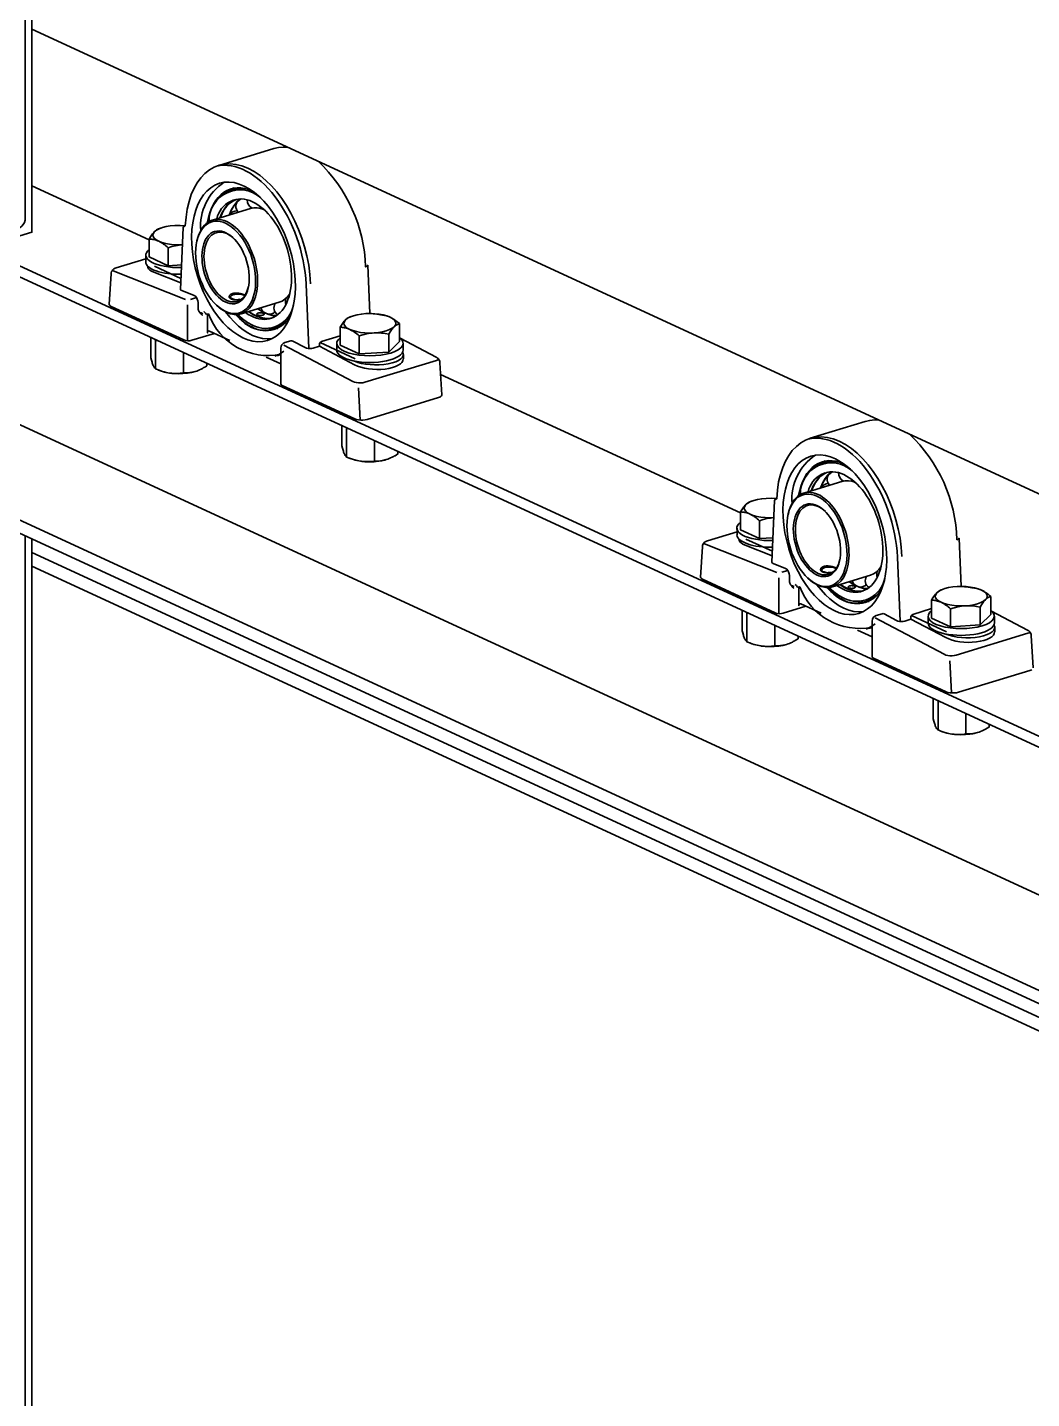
# Model space of a CAD drawing. Header units: millimetres. Extents: x -8400 to 8400, y -5940 to 5940.
# Drawn here: x 4965.5 to 5258.6, y 3406.3 to 3806.4 of the extents above; entities that cross this region are included whole.
import ezdxf

# ---------------------------------------------------------------- set-up
doc = ezdxf.new("R2010")
doc.units = ezdxf.units.MM
doc.layers.add('粗实线层', color=7, linetype='Continuous', lineweight=35)

msp = doc.modelspace()

# ---------------------------------------------------------------- linework, layer by layer
at = {"layer": '粗实线层', "linetype": 'Continuous', "lineweight": 35}
for points in [[(5429.862, 3519.626), (5429.862, 3521.524), (3411.605, 4452.531), (3427.906, 4457.511)], [(3411.605, 4452.531), (3411.605, 4450.634), (3411.713, 4449.901), (3412.025, 4449.315), (3412.506, 4448.939), (5429.848, 3518.354)], [(3415.693, 4380.457), (3413.26, 4379.258), (3412.732, 4378.904), (3412.27, 4378.401), (3411.911, 4377.79), (3411.683, 4377.119), (3411.605, 4376.441), (3411.605, 4374.544), (5429.862, 3443.536), (5429.862, 3445.434)], [(3412.133, 4378.2), (5430.389, 3447.192)], [(4964.906, 4047.951), (4964.906, 3750.693), (4964.839, 3750.067), (4964.644, 3749.443), (4964.333, 3748.863), (4963.927, 3748.367), (4963.455, 3747.989), (4962.948, 3747.755), (4951.854, 3744.365), (4951.854, 3742.025), (4966.864, 3746.611), (4966.864, 4047.048)], [(4451.743, 3926.463), (5424.763, 3477.616)], [(4966.859, 3805.834), (5426.971, 3593.588)], [(5037.479, 3771.006), (5021.425, 3766.101)], [(5041.516, 3771.396), (5040.132, 3771.44), (5038.784, 3771.31), (5037.481, 3771.006)], [(5001.069, 3744.345), (4966.853, 3760.128)], [(5025.763, 3759.526), (5023.761, 3758.41)], [(5030.633, 3753.517), (5019.528, 3750.124)], [(5021.715, 3750.792), (5022.302, 3752.184), (5023.011, 3753.413), (5023.833, 3754.466), (5024.759, 3755.328), (5025.776, 3755.989)], [(5021.815, 3750.822), (5022.353, 3752.085), (5022.993, 3753.214), (5023.727, 3754.196), (5024.55, 3755.021), (5025.452, 3755.68), (5026.423, 3756.168)], [(5027.81, 3756.312), (5026.781, 3755.46), (5025.866, 3754.384), (5025.081, 3753.099), (5024.436, 3751.623)], [(5026.653, 3755.496), (5025.774, 3754.334), (5025.032, 3753.029), (5024.494, 3751.781)], [(5034.596, 3753.191), (5033.568, 3753.542), (5032.556, 3753.715), (5031.573, 3753.706), (5030.632, 3753.517)], [(5003.832, 3747.56), (5003.434, 3747.373), (5003.24, 3747.254), (5003.044, 3747.114), (5002.847, 3746.952), (5002.648, 3746.767), (5002.598, 3746.718), (5002.549, 3746.667), (5002.524, 3746.641), (5002.499, 3746.615), (5002.474, 3746.588), (5002.45, 3746.561), (5002.351, 3746.45), (5002.252, 3746.334), (5002.056, 3746.087), (5001.861, 3745.822), (5001.474, 3745.243), (5001.091, 3744.607)], [(5010.928, 3742.948), (5009.611, 3742.912), (5008.298, 3742.963), (5007.028, 3743.098), (5005.841, 3743.315), (5004.771, 3743.605), (5003.851, 3743.96), (5003.111, 3744.371), (5002.571, 3744.823), (5002.248, 3745.303), (5002.153, 3745.798), (5002.287, 3746.291), (5002.648, 3746.767), (5003.224, 3747.214), (5003.997, 3747.615), (5004.944, 3747.96), (5006.037, 3748.238), (5007.242, 3748.441), (5008.522, 3748.562), (5010.079, 3748.595), (5011.622, 3748.508)], [(5004.328, 3747.75), (5003.831, 3747.56)], [(5011.62, 3748.455), (5011.169, 3748.233), (5010.999, 3747.942), (5010.215, 3729.915), (5010.309, 3729.718), (5010.596, 3729.549), (5014.215, 3728.119), (5014.554, 3727.904), (5014.863, 3727.548), (5015.11, 3727.087), (5015.27, 3726.569), (5015.324, 3726.049), (5015.324, 3724.663), (5015.327, 3724.563), (5015.333, 3724.465), (5015.342, 3724.368), (5015.356, 3724.274), (5015.372, 3724.181), (5015.393, 3724.091), (5015.404, 3724.046), (5015.416, 3724.001), (5015.429, 3723.957), (5015.443, 3723.914), (5015.505, 3723.746), (5015.576, 3723.587), (5015.658, 3723.438), (5015.746, 3723.296), (5015.794, 3723.228), (5015.842, 3723.161), (5015.893, 3723.096), (5015.945, 3723.033), (5016.052, 3722.911), (5016.163, 3722.794), (5016.277, 3722.682), (5016.394, 3722.573), (5016.452, 3722.519), (5016.511, 3722.466), (5016.541, 3722.44), (5016.57, 3722.413), (5016.585, 3722.4), (5016.6, 3722.387), (5016.615, 3722.374), (5016.63, 3722.361)], [(5025.825, 3744.707), (5024.78, 3745.57), (5023.708, 3746.193)], [(5006.611, 3736.839), (5001.091, 3739.384), (5001.091, 3744.607), (5001.43, 3744.587), (5001.771, 3744.553), (5001.857, 3744.542), (5001.943, 3744.53), (5002.03, 3744.516), (5002.115, 3744.503), (5002.288, 3744.47), (5002.461, 3744.434), (5002.807, 3744.347), (5003.154, 3744.239), (5003.502, 3744.111), (5003.851, 3743.96), (5004.202, 3743.788), (5004.553, 3743.593), (5004.598, 3743.567), (5004.642, 3743.541), (5004.686, 3743.515), (5004.73, 3743.488), (5004.817, 3743.433), (5004.904, 3743.378), (5005.079, 3743.263), (5005.252, 3743.144), (5005.596, 3742.894), (5005.937, 3742.63), (5006.275, 3742.351), (5006.611, 3742.06)], [(5010.526, 3737.075), (5006.611, 3736.839), (5006.611, 3742.06), (5007.674, 3742.385), (5008.747, 3742.648), (5009.288, 3742.753), (5009.831, 3742.838), (5010.781, 3742.939)], [(5015.04, 3744.154), (5014.969, 3743.827)], [(5000.048, 3738.835), (4991.428, 3736.2), (4991.095, 3736.08), (4990.79, 3735.908), (4990.495, 3735.668), (4990.242, 3735.372), (4990.079, 3735.093), (4989.981, 3734.791), (4989.964, 3734.65), (4989.964, 3734.506)], [(5000.048, 3739.906), (5000.048, 3737.956)], [(5010.298, 3731.828), (5002.393, 3734.952), (5001.759, 3735.244), (5001.253, 3735.565), (5000.884, 3735.911), (5000.661, 3736.274), (5000.585, 3736.649), (5000.585, 3736.763)], [(5020.165, 3717.078), (5013.562, 3715.061), (5012.982, 3714.946), (5012.328, 3714.922), (5011.701, 3714.995), (5011.195, 3715.152), (4989.956, 3724.949), (4989.637, 3725.139), (4989.443, 3725.35), (4989.387, 3725.573), (4989.932, 3734.469)], [(4990.3, 3735.451), (4990.597, 3735.304), (5011.647, 3726.985)], [(5010.354, 3733.125), (5002.629, 3736.688)], [(5028.984, 3728.265), (5028.93, 3728.29), (5028.849, 3728.327), (5028.764, 3728.362), (5028.675, 3728.398), (5028.581, 3728.433), (5028.532, 3728.451), (5028.482, 3728.468), (5028.432, 3728.486), (5028.381, 3728.503), (5028.277, 3728.536), (5028.169, 3728.568), (5028.06, 3728.599), (5027.946, 3728.629), (5027.918, 3728.637), (5027.889, 3728.644), (5027.859, 3728.651), (5027.83, 3728.658), (5027.771, 3728.672), (5027.712, 3728.686), (5027.594, 3728.711), (5027.474, 3728.735), (5027.353, 3728.757), (5027.23, 3728.776), (5027.169, 3728.786), (5027.107, 3728.794), (5027.045, 3728.802), (5026.983, 3728.809), (5026.859, 3728.822), (5026.736, 3728.832), (5026.614, 3728.839), (5026.493, 3728.844), (5026.372, 3728.845), (5026.252, 3728.844), (5026.192, 3728.841), (5026.133, 3728.839), (5026.075, 3728.835), (5026.018, 3728.83), (5025.904, 3728.819), (5025.793, 3728.805), (5025.685, 3728.787), (5025.58, 3728.766), (5025.529, 3728.753), (5025.478, 3728.741), (5025.453, 3728.735), (5025.428, 3728.727), (5025.403, 3728.72), (5025.379, 3728.713), (5025.284, 3728.682), (5025.194, 3728.648), (5025.108, 3728.611), (5025.027, 3728.571), (5024.95, 3728.529), (5024.878, 3728.483), (5024.811, 3728.435), (5024.749, 3728.385), (5024.694, 3728.333), (5024.643, 3728.28), (5024.598, 3728.225), (5024.559, 3728.168), (5024.55, 3728.154), (5024.541, 3728.139), (5024.533, 3728.125), (5024.525, 3728.11), (5024.51, 3728.08), (5024.497, 3728.051), (5024.476, 3727.992), (5024.46, 3727.932), (5024.45, 3727.872), (5024.447, 3727.812), (5024.447, 3727.782), (5024.449, 3727.752), (5024.453, 3727.722), (5024.458, 3727.692), (5024.472, 3727.634), (5024.493, 3727.576), (5024.519, 3727.52), (5024.551, 3727.464), (5024.589, 3727.411), (5024.633, 3727.359), (5024.657, 3727.334), (5024.683, 3727.309), (5024.71, 3727.285), (5024.739, 3727.261), (5024.799, 3727.216), (5024.866, 3727.173), (5024.937, 3727.132), (5025.013, 3727.094), (5025.094, 3727.059), (5025.18, 3727.028), (5025.269, 3726.999), (5025.363, 3726.973), (5025.46, 3726.95), (5025.561, 3726.93), (5025.587, 3726.926), (5025.614, 3726.922), (5025.64, 3726.917), (5025.666, 3726.913), (5025.72, 3726.906), (5025.774, 3726.9), (5025.885, 3726.889), (5025.998, 3726.881), (5026.112, 3726.876), (5026.229, 3726.874), (5026.289, 3726.874), (5026.348, 3726.874), (5026.409, 3726.876), (5026.47, 3726.878), (5026.591, 3726.883), (5026.714, 3726.891), (5026.836, 3726.902), (5026.959, 3726.914), (5027.082, 3726.929), (5027.206, 3726.945), (5027.237, 3726.95), (5027.268, 3726.954), (5027.299, 3726.959), (5027.329, 3726.964), (5027.391, 3726.973), (5027.452, 3726.983), (5027.641, 3727.017)], [(5047.665, 3712.662), (5046.88, 3731.416)], [(5012.257, 3714.926), (5012.257, 3725.376)], [(5013.106, 3727.003), (5014.868, 3727.541)], [(5020.587, 3725.437), (5020.829, 3725.206)], [(5024.971, 3728.025), (5024.663, 3727.764), (5024.502, 3727.577), (5024.447, 3727.381)], [(5027.888, 3722.764), (5038.992, 3726.157), (5039.878, 3726.525), (5040.698, 3727.067), (5041.44, 3727.776), (5042.096, 3728.642)], [(5028.95, 3728.043), (5028.822, 3728.13), (5028.668, 3728.211)], [(5015.903, 3723.084), (5016.287, 3723.07), (5016.685, 3722.831)], [(5018.131, 3722.714), (5018.131, 3717.236), (5018.202, 3717.594), (5018.396, 3717.789), (5018.662, 3717.771), (5024.606, 3715.03)], [(5036.882, 3715.513), (5035.511, 3715.443), (5034.101, 3715.587), (5032.664, 3715.944), (5031.213, 3716.511), (5029.839, 3717.236), (5028.476, 3718.139), (5027.136, 3719.212), (5025.83, 3720.447), (5024.568, 3721.832), (5023.361, 3723.357)], [(5036.347, 3721.392), (5035.134, 3721.372), (5033.885, 3721.57), (5032.615, 3721.983), (5031.339, 3722.606), (5030.074, 3723.432)], [(5036.982, 3721.606), (5035.904, 3721.468), (5034.789, 3721.51), (5033.646, 3721.735), (5032.488, 3722.138), (5031.327, 3722.716), (5030.176, 3723.463)], [(5032.797, 3724.263), (5034.156, 3723.4), (5035.525, 3722.773), (5036.885, 3722.392), (5038.214, 3722.262)], [(5032.929, 3724.104), (5033.909, 3723.529), (5035.746, 3722.66), (5037.615, 3722.113)], [(5060.096, 3722.025), (5059.599, 3721.835), (5059.202, 3721.648), (5059.007, 3721.529), (5058.811, 3721.388), (5058.614, 3721.226), (5058.416, 3721.042), (5058.366, 3720.993), (5058.317, 3720.942), (5058.292, 3720.916), (5058.267, 3720.889), (5058.242, 3720.863), (5058.218, 3720.836), (5058.119, 3720.724), (5058.02, 3720.609), (5057.824, 3720.362), (5057.629, 3720.097), (5057.242, 3719.518), (5056.859, 3718.882)], [(5064.289, 3722.837), (5064.839, 3722.859), (5065.386, 3722.859), (5065.929, 3722.839), (5066.47, 3722.8), (5067.543, 3722.666), (5068.606, 3722.47), (5068.944, 3722.451), (5069.286, 3722.417), (5069.372, 3722.406), (5069.458, 3722.394), (5069.544, 3722.38), (5069.631, 3722.366), (5069.802, 3722.334), (5069.976, 3722.298), (5070.321, 3722.21), (5070.668, 3722.103), (5071.016, 3721.974), (5071.366, 3721.824), (5071.717, 3721.652), (5072.068, 3721.457), (5072.112, 3721.431), (5072.156, 3721.405), (5072.2, 3721.378), (5072.244, 3721.352), (5072.332, 3721.297), (5072.419, 3721.242), (5072.593, 3721.127), (5072.766, 3721.008), (5073.11, 3720.758), (5073.451, 3720.494), (5073.79, 3720.215), (5074.125, 3719.925)], [(5070.913, 3722.015), (5070.889, 3722.025)], [(5036.063, 3718.292), (5038.6, 3718.493)], [(5062.379, 3711.113), (5056.859, 3713.659), (5056.859, 3718.882), (5057.197, 3718.862), (5057.539, 3718.828), (5057.625, 3718.817), (5057.711, 3718.804), (5057.797, 3718.792), (5057.883, 3718.777), (5058.056, 3718.745), (5058.228, 3718.709), (5058.574, 3718.622), (5058.922, 3718.514), (5059.27, 3718.386), (5059.619, 3718.236), (5059.969, 3718.063), (5060.321, 3717.868), (5060.365, 3717.842), (5060.409, 3717.816), (5060.453, 3717.789), (5060.497, 3717.762), (5060.585, 3717.708), (5060.672, 3717.652), (5060.846, 3717.538), (5061.019, 3717.419), (5061.363, 3717.169), (5061.705, 3716.904), (5062.043, 3716.626), (5062.379, 3716.335)], [(5071.012, 3716.857), (5071.395, 3717.495), (5071.782, 3718.074), (5071.977, 3718.338), (5072.173, 3718.585), (5072.371, 3718.811), (5072.569, 3719.017), (5072.618, 3719.066), (5072.668, 3719.113), (5072.693, 3719.135), (5072.718, 3719.158), (5072.742, 3719.181), (5072.767, 3719.202), (5072.866, 3719.286), (5072.965, 3719.364), (5073.161, 3719.505), (5073.356, 3719.624), (5073.743, 3719.807), (5074.125, 3719.925), (5074.125, 3714.702), (5071.012, 3711.635)], [(5001.554, 3715.923), (5001.554, 3709.961), (5001.725, 3709.302), (5001.897, 3708.701), (5001.984, 3708.426), (5002.071, 3708.168), (5002.159, 3707.931), (5002.248, 3707.714), (5002.27, 3707.663), (5002.292, 3707.613), (5002.304, 3707.588), (5002.315, 3707.565), (5002.326, 3707.541), (5002.337, 3707.518), (5002.381, 3707.429), (5002.425, 3707.345), (5002.512, 3707.194), (5002.6, 3707.063), (5002.772, 3706.859), (5002.942, 3706.72)], [(5002.942, 3714.981), (5002.854, 3715.329)], [(5003.471, 3715.049), (5002.942, 3714.981), (5002.942, 3706.72), (5003.949, 3706.316), (5004.964, 3705.973), (5005.476, 3705.827), (5005.99, 3705.701), (5006.508, 3705.594), (5007.028, 3705.509), (5008.298, 3705.373), (5009.611, 3705.323), (5010.928, 3705.358), (5012.208, 3705.479), (5013.412, 3705.682), (5014.505, 3705.96)], [(5040.365, 3713.674), (5060.487, 3703.063), (5060.968, 3702.866), (5061.549, 3702.722), (5062.189, 3702.643), (5062.847, 3702.632), (5063.476, 3702.691), (5064.035, 3702.815), (5084.919, 3709.196), (5085.289, 3709.337), (5085.576, 3709.509)], [(5050.761, 3713.316), (5050.744, 3713.713), (5050.815, 3714.138), (5051.041, 3714.502), (5051.364, 3714.708), (5056.859, 3716.387)], [(5050.953, 3714.396), (5061.215, 3709.663)], [(5055.816, 3714.181), (5055.816, 3712.231)], [(5085.916, 3708.45), (5085.926, 3708.543), (5085.927, 3708.635), (5085.869, 3708.95), (5085.738, 3709.249), (5085.589, 3709.489), (5085.413, 3709.705), (5085.211, 3709.889), (5084.988, 3710.045), (5084.921, 3710.085), (5084.852, 3710.123), (5074.291, 3715.692)], [(5075.169, 3712.231), (5075.169, 3714.181)], [(5011.114, 3711.513), (5011.114, 3705.551), (5010.109, 3705.435), (5009.095, 3705.382), (5008.583, 3705.383), (5008.068, 3705.403), (5007.809, 3705.421), (5007.549, 3705.445), (5007.484, 3705.452), (5007.419, 3705.459), (5007.354, 3705.466), (5007.289, 3705.474), (5007.158, 3705.491), (5007.028, 3705.509), (5005.583, 3705.785), (5004.328, 3706.171), (5003.789, 3706.376)], [(5039.498, 3708.16), (5035.21, 3710.138)], [(5037.731, 3710.399), (5039.115, 3711.053), (5040.415, 3711.922)], [(5038.39, 3710.576), (5039.498, 3710.915)], [(5075.284, 3709.623), (5075.284, 3710.901)], [(5017.896, 3708.384), (5017.896, 3707.623), (5017.48, 3707.36), (5017.06, 3707.108), (5016.955, 3707.047), (5016.849, 3706.987), (5016.743, 3706.928), (5016.637, 3706.871), (5016.425, 3706.758), (5016.213, 3706.65), (5015.788, 3706.448), (5015.362, 3706.265), (5014.934, 3706.102), (5014.505, 3705.96), (5014.074, 3705.839), (5013.642, 3705.74), (5013.588, 3705.729), (5013.534, 3705.718), (5013.48, 3705.708), (5013.426, 3705.698), (5013.318, 3705.679), (5013.211, 3705.662), (5012.997, 3705.631), (5012.784, 3705.605), (5012.361, 3705.566), (5011.942, 3705.546), (5011.526, 3705.541), (5011.114, 3705.551)], [(5015.121, 3706.171), (5015.154, 3706.183)], [(5173.692, 3664.715), (5086.119, 3705.112)], [(5062.691, 3691.784), (5062.145, 3701.185)], [(5057.321, 3690.198), (5057.321, 3684.236), (5057.492, 3683.577), (5057.665, 3682.976), (5057.752, 3682.701), (5057.839, 3682.443), (5057.927, 3682.206), (5058.016, 3681.988), (5058.038, 3681.938), (5058.06, 3681.888), (5058.071, 3681.864), (5058.082, 3681.84), (5058.093, 3681.816), (5058.104, 3681.793), (5058.149, 3681.703), (5058.193, 3681.62), (5058.28, 3681.468), (5058.367, 3681.338), (5058.539, 3681.134), (5058.71, 3680.995)], [(5058.71, 3689.255), (5058.622, 3689.604)], [(5059.238, 3689.324), (5058.71, 3689.255), (5058.71, 3680.995), (5059.716, 3680.591), (5060.732, 3680.247), (5061.244, 3680.102), (5061.758, 3679.975), (5062.276, 3679.869), (5062.796, 3679.783), (5064.065, 3679.648), (5065.379, 3679.597), (5066.695, 3679.633), (5067.975, 3679.754), (5069.18, 3679.957), (5070.272, 3680.235)], [(5210.094, 3691.38), (5194.04, 3686.475)], [(5214.13, 3691.77), (5212.746, 3691.815), (5211.398, 3691.684), (5210.094, 3691.38)], [(5066.881, 3685.788), (5066.881, 3679.826), (5065.877, 3679.71), (5064.862, 3679.657), (5064.35, 3679.658), (5063.835, 3679.678), (5063.576, 3679.696), (5063.317, 3679.72), (5063.252, 3679.726), (5063.187, 3679.734), (5063.121, 3679.741), (5063.056, 3679.749), (5062.926, 3679.765), (5062.796, 3679.783), (5061.351, 3680.06), (5060.096, 3680.445), (5059.557, 3680.651)], [(5073.663, 3682.659), (5073.663, 3681.898), (5073.248, 3681.634), (5072.828, 3681.383), (5072.722, 3681.322), (5072.616, 3681.262), (5072.511, 3681.203), (5072.405, 3681.146), (5072.193, 3681.033), (5071.981, 3680.925), (5071.556, 3680.723), (5071.129, 3680.539), (5070.701, 3680.377), (5070.272, 3680.235), (5069.841, 3680.114), (5069.41, 3680.015), (5069.356, 3680.004), (5069.302, 3679.993), (5069.248, 3679.983), (5069.194, 3679.973), (5069.086, 3679.955), (5068.978, 3679.937), (5068.765, 3679.906), (5068.551, 3679.879), (5068.129, 3679.842), (5067.71, 3679.821), (5067.294, 3679.816), (5066.881, 3679.826)], [(5070.889, 3680.445), (5070.922, 3680.458)], [(5198.377, 3679.901), (5196.375, 3678.784)], [(5200.424, 3676.686), (5199.395, 3675.835), (5198.481, 3674.758), (5197.695, 3673.473), (5197.05, 3671.997)], [(5203.247, 3673.891), (5192.143, 3670.498)], [(5194.329, 3671.166), (5194.916, 3672.558), (5195.625, 3673.788), (5196.448, 3674.841), (5197.373, 3675.703), (5198.39, 3676.365)], [(5194.429, 3671.196), (5194.967, 3672.46), (5195.607, 3673.588), (5196.342, 3674.57), (5197.164, 3675.395), (5198.065, 3676.055), (5199.037, 3676.542)], [(5199.267, 3675.871), (5198.389, 3674.708), (5197.647, 3673.404), (5197.108, 3672.155)], [(5207.21, 3673.565), (5206.182, 3673.917), (5205.169, 3674.089), (5204.187, 3674.081), (5203.246, 3673.891)], [(5183.542, 3663.323), (5182.225, 3663.287), (5180.912, 3663.337), (5179.642, 3663.473), (5178.454, 3663.689), (5177.385, 3663.979), (5176.465, 3664.335), (5175.724, 3664.745), (5175.185, 3665.197), (5174.862, 3665.678), (5174.767, 3666.172), (5174.902, 3666.665), (5175.262, 3667.142), (5175.838, 3667.588), (5176.612, 3667.989), (5177.559, 3668.335), (5178.651, 3668.613), (5179.856, 3668.815), (5181.136, 3668.936), (5182.694, 3668.969), (5184.236, 3668.882)], [(5184.234, 3668.829), (5183.782, 3668.607), (5183.613, 3668.316), (5182.829, 3650.29), (5182.922, 3650.093), (5183.21, 3649.923), (5186.828, 3648.494), (5187.168, 3648.279), (5187.477, 3647.922), (5187.725, 3647.462), (5187.884, 3646.944), (5187.939, 3646.423), (5187.939, 3645.038), (5187.94, 3644.937), (5187.947, 3644.839), (5187.956, 3644.743), (5187.969, 3644.648), (5187.987, 3644.555), (5188.007, 3644.465), (5188.018, 3644.42), (5188.03, 3644.376), (5188.043, 3644.332), (5188.057, 3644.288), (5188.119, 3644.12), (5188.191, 3643.962), (5188.272, 3643.812), (5188.361, 3643.67), (5188.407, 3643.602), (5188.456, 3643.536), (5188.507, 3643.471), (5188.559, 3643.407), (5188.666, 3643.285), (5188.777, 3643.169), (5188.891, 3643.057), (5189.007, 3642.947), (5189.066, 3642.894), (5189.125, 3642.841), (5189.155, 3642.814), (5189.184, 3642.788), (5189.199, 3642.774), (5189.214, 3642.762), (5189.229, 3642.748), (5189.244, 3642.735)], [(5176.942, 3668.124), (5176.446, 3667.934), (5176.049, 3667.748), (5175.854, 3667.628), (5175.658, 3667.488), (5175.461, 3667.326), (5175.262, 3667.142), (5175.213, 3667.092), (5175.163, 3667.041), (5175.138, 3667.016), (5175.113, 3666.989), (5175.089, 3666.962), (5175.064, 3666.935), (5174.965, 3666.824), (5174.866, 3666.708), (5174.67, 3666.462), (5174.475, 3666.197), (5174.088, 3665.617), (5173.706, 3664.981)], [(5179.225, 3657.213), (5173.706, 3659.759), (5173.706, 3664.981), (5174.044, 3664.962), (5174.385, 3664.927), (5174.472, 3664.916), (5174.557, 3664.904), (5174.644, 3664.891), (5174.73, 3664.877), (5174.902, 3664.845), (5175.075, 3664.808), (5175.421, 3664.721), (5175.768, 3664.614), (5176.116, 3664.485), (5176.465, 3664.335), (5176.816, 3664.163), (5177.168, 3663.968), (5177.212, 3663.942), (5177.256, 3663.915), (5177.299, 3663.889), (5177.343, 3663.862), (5177.431, 3663.808), (5177.518, 3663.752), (5177.692, 3663.637), (5177.866, 3663.519), (5178.21, 3663.269), (5178.551, 3663.004), (5178.889, 3662.726), (5179.225, 3662.435)], [(5198.439, 3665.081), (5197.395, 3665.944), (5196.322, 3666.567)], [(5183.141, 3657.449), (5179.225, 3657.213), (5179.225, 3662.435), (5180.288, 3662.759), (5181.361, 3663.022), (5181.902, 3663.127), (5182.445, 3663.213), (5183.395, 3663.313)], [(5187.654, 3664.528), (5187.583, 3664.202)], [(4964.906, 3658.013), (4964.906, 3282.768), (4964.839, 3282.142), (4964.644, 3281.518), (4964.333, 3280.939), (4963.927, 3280.443), (4963.455, 3280.065), (4962.948, 3279.83), (4951.854, 3276.441), (4951.854, 3274.101), (4966.864, 3278.687), (4966.864, 3657.109)], [(5172.663, 3659.209), (5164.042, 3656.575), (5163.709, 3656.454), (5163.405, 3656.282), (5163.109, 3656.042), (5162.856, 3655.747), (5162.693, 3655.468), (5162.595, 3655.165), (5162.578, 3655.024), (5162.578, 3654.881)], [(5172.662, 3660.28), (5172.662, 3658.331)], [(5173.199, 3657.138), (5173.199, 3657.023)], [(5182.912, 3652.202), (5175.007, 3655.326), (5174.373, 3655.618), (5173.867, 3655.939), (5173.498, 3656.286), (5173.274, 3656.649), (5173.199, 3657.023)], [(5182.969, 3653.499), (5175.242, 3657.063)], [(5423.08, 3442.682), (4966.855, 3653.134)], [(5192.779, 3637.452), (5186.177, 3635.435), (5185.596, 3635.32), (5184.942, 3635.297), (5184.315, 3635.369), (5183.809, 3635.526), (5162.571, 3645.324), (5162.251, 3645.513), (5162.057, 3645.725), (5162.001, 3645.947), (5162.546, 3654.843)], [(5162.914, 3655.825), (5163.211, 3655.678), (5184.261, 3647.359)], [(5429.856, 3435.552), (4966.859, 3649.129)], [(5201.598, 3648.639), (5201.543, 3648.665), (5201.463, 3648.701), (5201.378, 3648.737), (5201.289, 3648.772), (5201.195, 3648.808), (5201.146, 3648.825), (5201.096, 3648.843), (5201.046, 3648.86), (5200.995, 3648.877), (5200.891, 3648.91), (5200.784, 3648.942), (5200.674, 3648.973), (5200.561, 3649.004), (5200.532, 3649.011), (5200.503, 3649.018), (5200.474, 3649.026), (5200.444, 3649.033), (5200.386, 3649.047), (5200.327, 3649.06), (5200.208, 3649.086), (5200.088, 3649.109), (5199.967, 3649.131), (5199.845, 3649.151), (5199.783, 3649.16), (5199.721, 3649.169), (5199.659, 3649.177), (5199.597, 3649.184), (5199.473, 3649.197), (5199.351, 3649.207), (5199.228, 3649.214), (5199.107, 3649.218), (5198.986, 3649.219), (5198.866, 3649.218), (5198.807, 3649.216), (5198.747, 3649.213), (5198.689, 3649.209), (5198.631, 3649.205), (5198.518, 3649.194), (5198.407, 3649.179), (5198.299, 3649.161), (5198.194, 3649.14), (5198.143, 3649.128), (5198.092, 3649.115), (5198.067, 3649.109), (5198.042, 3649.102), (5198.017, 3649.095), (5197.993, 3649.087), (5197.898, 3649.056), (5197.808, 3649.022), (5197.722, 3648.986), (5197.641, 3648.946), (5197.564, 3648.903), (5197.492, 3648.858), (5197.425, 3648.809), (5197.363, 3648.76), (5197.307, 3648.708), (5197.257, 3648.654), (5197.212, 3648.599), (5197.173, 3648.542), (5197.164, 3648.528), (5197.155, 3648.513), (5197.147, 3648.499), (5197.139, 3648.484), (5197.124, 3648.455), (5197.112, 3648.425), (5197.09, 3648.366), (5197.074, 3648.306), (5197.065, 3648.247), (5197.061, 3648.186), (5197.061, 3648.156), (5197.063, 3648.126), (5197.066, 3648.096), (5197.071, 3648.067), (5197.086, 3648.008), (5197.106, 3647.95), (5197.133, 3647.894), (5197.165, 3647.839), (5197.203, 3647.786), (5197.247, 3647.734), (5197.271, 3647.708), (5197.297, 3647.683), (5197.324, 3647.659), (5197.353, 3647.635), (5197.413, 3647.59), (5197.479, 3647.547), (5197.551, 3647.507), (5197.627, 3647.469), (5197.709, 3647.434), (5197.794, 3647.402), (5197.883, 3647.373), (5197.976, 3647.348), (5198.074, 3647.325), (5198.175, 3647.305), (5198.201, 3647.3), (5198.227, 3647.296), (5198.254, 3647.292), (5198.28, 3647.288), (5198.334, 3647.281), (5198.389, 3647.274), (5198.499, 3647.264), (5198.611, 3647.256), (5198.726, 3647.251), (5198.843, 3647.249), (5198.903, 3647.249), (5198.963, 3647.249), (5199.023, 3647.25), (5199.084, 3647.252), (5199.206, 3647.258), (5199.328, 3647.266), (5199.45, 3647.276), (5199.573, 3647.289), (5199.696, 3647.303), (5199.82, 3647.319), (5199.851, 3647.324), (5199.882, 3647.328), (5199.913, 3647.333), (5199.944, 3647.338), (5200.005, 3647.348), (5200.066, 3647.358), (5200.255, 3647.392)], [(5201.563, 3648.417), (5201.436, 3648.505), (5201.282, 3648.585), (5200.799, 3648.75), (5200.208, 3648.854), (5199.562, 3648.888), (5198.917, 3648.849), (5198.332, 3648.74), (5197.859, 3648.572), (5197.539, 3648.358), (5197.402, 3648.118), (5197.458, 3647.874), (5197.705, 3647.647), (5198.118, 3647.458), (5198.663, 3647.323), (5199.289, 3647.254)], [(5211.606, 3646.531), (5212.492, 3646.9), (5213.311, 3647.442), (5214.054, 3648.15), (5214.71, 3649.017)], [(5220.279, 3633.036), (5219.495, 3651.791)], [(5184.872, 3635.3), (5184.872, 3645.75)], [(5185.72, 3647.377), (5187.482, 3647.915)], [(5193.201, 3645.812), (5193.443, 3645.581)], [(5197.585, 3648.4), (5197.277, 3648.139), (5197.115, 3647.951), (5197.061, 3647.755)], [(5200.502, 3643.139), (5211.606, 3646.532)], [(5188.517, 3643.458), (5188.901, 3643.445), (5189.299, 3643.206)], [(5190.745, 3643.089), (5190.745, 3637.611), (5190.816, 3637.968), (5191.01, 3638.164), (5191.276, 3638.146), (5197.219, 3635.404)], [(5209.496, 3635.887), (5208.125, 3635.817), (5206.714, 3635.961), (5205.277, 3636.318), (5203.827, 3636.885), (5202.453, 3637.611), (5201.09, 3638.514), (5199.75, 3639.587), (5198.444, 3640.821), (5197.182, 3642.207), (5195.975, 3643.731)], [(5208.961, 3641.766), (5207.748, 3641.746), (5206.499, 3641.945), (5205.228, 3642.358), (5203.953, 3642.981), (5202.689, 3643.807)], [(5209.596, 3641.98), (5208.518, 3641.842), (5207.402, 3641.885), (5206.26, 3642.109), (5205.102, 3642.512), (5203.942, 3643.091), (5202.79, 3643.837)], [(5205.41, 3644.638), (5206.77, 3643.774), (5208.14, 3643.148), (5209.499, 3642.767), (5210.828, 3642.636)], [(5205.543, 3644.479), (5206.522, 3643.904), (5208.36, 3643.034), (5210.229, 3642.487)], [(5232.213, 3642.209), (5231.817, 3642.022), (5231.621, 3641.903), (5231.425, 3641.763), (5231.228, 3641.601), (5231.03, 3641.416), (5230.98, 3641.367), (5230.931, 3641.316), (5230.906, 3641.29), (5230.881, 3641.264), (5230.856, 3641.237), (5230.831, 3641.21), (5230.732, 3641.099), (5230.634, 3640.983), (5230.437, 3640.736), (5230.243, 3640.472), (5229.856, 3639.892), (5229.473, 3639.256)], [(5232.71, 3642.399), (5232.213, 3642.209)], [(5236.904, 3643.211), (5237.454, 3643.234), (5238, 3643.234), (5238.543, 3643.214), (5239.084, 3643.174), (5240.157, 3643.04), (5241.22, 3642.845), (5241.558, 3642.826), (5241.9, 3642.791), (5241.986, 3642.78), (5242.072, 3642.768), (5242.158, 3642.755), (5242.244, 3642.74), (5242.417, 3642.709), (5242.59, 3642.672), (5242.936, 3642.585), (5243.282, 3642.478), (5243.631, 3642.349), (5243.98, 3642.199), (5244.33, 3642.026), (5244.682, 3641.832), (5244.726, 3641.805), (5244.77, 3641.779), (5244.814, 3641.753), (5244.858, 3641.726), (5244.945, 3641.671), (5245.033, 3641.616), (5245.207, 3641.501), (5245.381, 3641.382), (5245.725, 3641.132), (5246.066, 3640.868), (5246.404, 3640.589), (5246.74, 3640.299)], [(5243.527, 3642.39), (5243.503, 3642.399)], [(5208.677, 3638.666), (5211.214, 3638.867)], [(5223.375, 3633.69), (5223.358, 3634.088), (5223.429, 3634.512), (5223.656, 3634.876), (5223.977, 3635.082), (5229.473, 3636.761)], [(5234.993, 3631.488), (5229.473, 3634.034), (5229.473, 3639.256), (5229.811, 3639.236), (5230.153, 3639.202), (5230.239, 3639.191), (5230.325, 3639.179), (5230.411, 3639.166), (5230.498, 3639.152), (5230.67, 3639.119), (5230.843, 3639.083), (5231.188, 3638.996), (5231.536, 3638.888), (5231.883, 3638.76), (5232.233, 3638.61), (5232.584, 3638.437), (5232.935, 3638.242), (5232.979, 3638.217), (5233.023, 3638.19), (5233.067, 3638.164), (5233.111, 3638.137), (5233.199, 3638.082), (5233.286, 3638.027), (5233.46, 3637.912), (5233.633, 3637.793), (5233.978, 3637.544), (5234.318, 3637.279), (5234.657, 3637.001), (5234.993, 3636.71)], [(5243.626, 3637.231), (5244.009, 3637.869), (5244.397, 3638.448), (5244.591, 3638.713), (5244.787, 3638.959), (5244.984, 3639.186), (5245.182, 3639.392), (5245.233, 3639.44), (5245.282, 3639.487), (5245.307, 3639.51), (5245.332, 3639.532), (5245.357, 3639.555), (5245.381, 3639.576), (5245.48, 3639.66), (5245.579, 3639.739), (5245.775, 3639.879), (5245.97, 3639.998), (5246.357, 3640.181), (5246.74, 3640.299), (5246.74, 3635.077), (5243.626, 3632.009)], [(5174.168, 3636.298), (5174.168, 3630.335), (5174.339, 3629.676), (5174.511, 3629.075), (5174.598, 3628.8), (5174.686, 3628.543), (5174.774, 3628.305), (5174.862, 3628.088), (5174.884, 3628.037), (5174.906, 3627.988), (5174.917, 3627.963), (5174.929, 3627.939), (5174.94, 3627.915), (5174.951, 3627.892), (5174.995, 3627.803), (5175.039, 3627.719), (5175.126, 3627.568), (5175.213, 3627.438), (5175.386, 3627.233), (5175.557, 3627.094)], [(5175.557, 3635.355), (5175.468, 3635.704)], [(5176.085, 3635.423), (5175.557, 3635.355), (5175.557, 3627.094), (5176.563, 3626.69), (5177.578, 3626.347), (5178.09, 3626.202), (5178.605, 3626.075), (5179.122, 3625.968), (5179.642, 3625.883), (5180.912, 3625.747), (5182.225, 3625.697), (5183.542, 3625.733), (5184.821, 3625.854), (5186.026, 3626.056), (5187.119, 3626.335)], [(5212.98, 3634.049), (5233.101, 3623.437), (5233.583, 3623.24), (5234.163, 3623.097), (5234.803, 3623.017), (5235.46, 3623.006), (5236.09, 3623.065), (5236.65, 3623.19), (5257.533, 3629.57), (5257.904, 3629.711), (5258.19, 3629.883)], [(5223.568, 3634.771), (5233.829, 3630.037)], [(5228.43, 3634.555), (5228.43, 3632.605)], [(5258.53, 3628.824), (5258.539, 3628.918), (5258.541, 3629.009), (5258.483, 3629.324), (5258.352, 3629.623), (5258.203, 3629.864), (5258.027, 3630.079), (5257.825, 3630.263), (5257.602, 3630.42), (5257.535, 3630.459), (5257.466, 3630.497), (5246.906, 3636.067)], [(5247.783, 3632.605), (5247.783, 3634.555)], [(5183.728, 3631.887), (5183.728, 3625.926), (5182.723, 3625.81), (5181.709, 3625.756), (5181.197, 3625.757), (5180.682, 3625.777), (5180.423, 3625.796), (5180.163, 3625.819), (5180.098, 3625.826), (5180.033, 3625.833), (5179.968, 3625.841), (5179.903, 3625.848), (5179.772, 3625.865), (5179.642, 3625.883), (5178.197, 3626.159), (5176.942, 3626.545), (5176.403, 3626.751)], [(5190.51, 3628.759), (5190.51, 3627.998), (5190.094, 3627.734), (5189.674, 3627.482), (5189.569, 3627.422), (5189.463, 3627.361), (5189.358, 3627.303), (5189.251, 3627.245), (5189.04, 3627.133), (5188.828, 3627.025), (5188.402, 3626.822), (5187.976, 3626.639), (5187.548, 3626.476), (5187.119, 3626.335), (5186.688, 3626.214), (5186.256, 3626.114), (5186.202, 3626.104), (5186.148, 3626.093), (5186.094, 3626.082), (5186.04, 3626.072), (5185.932, 3626.054), (5185.825, 3626.036), (5185.611, 3626.005), (5185.398, 3625.979), (5184.975, 3625.941), (5184.556, 3625.92), (5184.14, 3625.916), (5183.728, 3625.926)], [(5212.112, 3628.534), (5207.824, 3630.512)], [(5210.344, 3630.774), (5211.729, 3631.427), (5213.029, 3632.296)], [(5211.004, 3630.951), (5212.112, 3631.289)], [(5247.899, 3629.998), (5247.899, 3631.275)], [(5258.552, 3628.89), (5259.097, 3619.495)], [(5187.735, 3626.545), (5187.768, 3626.558)], [(5235.305, 3612.159), (5234.76, 3621.559)], [(5229.935, 3610.572), (5229.935, 3604.61), (5230.106, 3603.951), (5230.279, 3603.35), (5230.366, 3603.075), (5230.454, 3602.818), (5230.542, 3602.58), (5230.629, 3602.363), (5230.652, 3602.312), (5230.674, 3602.262), (5230.685, 3602.238), (5230.696, 3602.214), (5230.707, 3602.19), (5230.718, 3602.167), (5230.762, 3602.078), (5230.806, 3601.994), (5230.894, 3601.843), (5230.981, 3601.712), (5231.154, 3601.508), (5231.324, 3601.369)], [(5231.324, 3609.63), (5231.236, 3609.978)], [(5231.852, 3609.698), (5231.324, 3609.63), (5231.324, 3601.369), (5232.331, 3600.965), (5233.346, 3600.622), (5233.858, 3600.476), (5234.372, 3600.35), (5234.889, 3600.243), (5235.41, 3600.158), (5236.679, 3600.022), (5237.993, 3599.972), (5239.309, 3600.007), (5240.589, 3600.129), (5241.794, 3600.331), (5242.887, 3600.609)], [(5239.496, 3606.162), (5239.496, 3600.2), (5238.491, 3600.084), (5237.476, 3600.031), (5236.964, 3600.032), (5236.449, 3600.053), (5236.191, 3600.071), (5235.931, 3600.094), (5235.866, 3600.101), (5235.8, 3600.108), (5235.735, 3600.115), (5235.67, 3600.123), (5235.54, 3600.14), (5235.41, 3600.158), (5233.965, 3600.434), (5232.71, 3600.82), (5232.171, 3601.025)], [(5246.277, 3603.033), (5246.277, 3602.272), (5245.862, 3602.009), (5245.442, 3601.757), (5245.336, 3601.696), (5245.23, 3601.636), (5245.125, 3601.578), (5245.019, 3601.52), (5244.807, 3601.407), (5244.595, 3601.299), (5244.17, 3601.097), (5243.743, 3600.914), (5243.316, 3600.751), (5242.887, 3600.609), (5242.456, 3600.489), (5242.023, 3600.389), (5241.969, 3600.378), (5241.915, 3600.367), (5241.862, 3600.358), (5241.807, 3600.347), (5241.7, 3600.329), (5241.593, 3600.311), (5241.378, 3600.28), (5241.166, 3600.254), (5240.743, 3600.216), (5240.324, 3600.196), (5239.908, 3600.191), (5239.496, 3600.2)], [(5243.503, 3600.82), (5243.536, 3600.832)]]:
    msp.add_lwpolyline(points, dxfattribs=at)
for points in [[(5065.46, 3722.857), (5064.871, 3736.95), (5064.713, 3736.701), (5064.25, 3736.488, 0.1973403), (5050.408, 3767.294)], [(5026.836, 3722.564), (5028.264, 3721.297), (5029.729, 3720.252), (5031.213, 3719.444, 0.4970592), (5043.192, 3725.283)], [(5016.979, 3723.465), (5016.993, 3723.459), (5017.049, 3723.427), (5017.139, 3723.359), (5017.255, 3723.251), (5017.382, 3723.105), (5017.485, 3722.965), (5017.595, 3722.798), (5017.865, 3722.689), (5018.362, 3722.773, 0.3684379), (5039.498, 3710.988)], [(5042.338, 3722.265, -0.4184098), (5031.213, 3718.851), (5029.937, 3719.527), (5028.672, 3720.376), (5027.431, 3721.386), (5026.222, 3722.552)], [(5035.593, 3722.749, 0.126129), (5036.845, 3722.806, 0.1105271), (5037.804, 3723.35)], [(5085.938, 3708.516), (5086.483, 3699.121), (5086.385, 3698.837), (5086.066, 3698.577), (5085.555, 3698.366), (5064.672, 3691.985), (5064.111, 3691.855), (5063.478, 3691.785), (5062.819, 3691.778), (5062.176, 3691.836), (5061.595, 3691.954), (5061.114, 3692.125), (5039.876, 3701.922), (5039.595, 3702.109), (5039.498, 3702.321), (5039.498, 3712.771, -0.3297945), (5040.689, 3714.38), (5042.451, 3714.918), (5042.713, 3714.938), (5042.991, 3714.845), (5046.609, 3712.937), (5047.003, 3712.782), (5047.486, 3712.682), (5048.011, 3712.645), (5048.526, 3712.677), (5048.982, 3712.772), (5050.761, 3713.316), (5060.979, 3707.926)], [(5238.074, 3643.231), (5237.485, 3657.325), (5237.327, 3657.076), (5236.864, 3656.863, 0.1973224), (5223.022, 3687.669)], [(5199.862, 3676.484, 0.4142296), (5199.565, 3672.927, 0.0173117), (5199.679, 3672.801)], [(5199.45, 3642.939), (5200.878, 3641.671), (5202.343, 3640.627), (5203.827, 3639.818, 0.4970565), (5215.805, 3645.657)], [(5189.593, 3643.839), (5189.607, 3643.834), (5189.663, 3643.801), (5189.753, 3643.733), (5189.868, 3643.625), (5189.996, 3643.48), (5190.099, 3643.34), (5190.209, 3643.172), (5190.478, 3643.063), (5190.975, 3643.147, 0.3684355), (5212.111, 3631.363)], [(5214.953, 3642.639, -0.4182815), (5203.827, 3639.225), (5202.551, 3639.902), (5201.286, 3640.75), (5200.045, 3641.761), (5198.836, 3642.926)], [(5208.207, 3643.123, 0.1260762), (5209.459, 3643.18, 0.1105449), (5210.417, 3643.725)], [(5258.68, 3618.952), (5258.169, 3618.74), (5237.285, 3612.359), (5236.724, 3612.23), (5236.092, 3612.159), (5235.433, 3612.153), (5234.79, 3612.21), (5234.209, 3612.329), (5233.728, 3612.499), (5212.489, 3622.296), (5212.209, 3622.484), (5212.112, 3622.695), (5212.112, 3633.145, -0.3298213), (5213.303, 3634.754), (5215.065, 3635.292), (5215.327, 3635.312), (5215.604, 3635.22), (5219.223, 3633.311), (5219.617, 3633.156), (5220.1, 3633.056), (5220.625, 3633.02), (5221.141, 3633.051), (5221.596, 3633.147), (5223.375, 3633.69), (5233.594, 3628.301)]]:
    msp.add_lwpolyline(points, format="xyb", dxfattribs=at)
for points in [[(5032.746, 3722.439), (5032.816, 3722.41), (5032.892, 3722.385), (5032.932, 3722.373), (5032.974, 3722.363), (5032.996, 3722.358), (5033.018, 3722.353), (5033.04, 3722.349), (5033.063, 3722.344), (5033.156, 3722.33), (5033.252, 3722.319), (5033.277, 3722.317), (5033.302, 3722.315), (5033.328, 3722.314), (5033.353, 3722.312), (5033.404, 3722.31), (5033.455, 3722.309), (5033.557, 3722.31), (5033.661, 3722.314), (5033.687, 3722.316), (5033.712, 3722.318), (5033.738, 3722.32), (5033.763, 3722.322), (5033.813, 3722.327), (5033.863, 3722.334), (5033.912, 3722.34), (5033.96, 3722.348), (5033.984, 3722.352), (5034.008, 3722.357), (5034.031, 3722.361), (5034.054, 3722.366), (5034.143, 3722.386), (5034.226, 3722.41), (5034.265, 3722.422), (5034.303, 3722.435), (5034.321, 3722.442), (5034.339, 3722.449), (5034.356, 3722.456), (5034.373, 3722.463), (5034.435, 3722.493), (5034.487, 3722.524), (5034.5, 3722.532), (5034.511, 3722.541), (5034.522, 3722.549), (5034.533, 3722.557), (5034.551, 3722.574), (5034.568, 3722.591), (5034.593, 3722.626), (5034.609, 3722.661), (5034.613, 3722.68), (5034.614, 3722.697), (5034.613, 3722.715), (5034.609, 3722.733), (5034.604, 3722.751), (5034.595, 3722.769), (5034.584, 3722.787), (5034.57, 3722.805), (5034.536, 3722.839), (5034.492, 3722.873), (5034.48, 3722.881), (5034.467, 3722.889), (5034.453, 3722.898), (5034.44, 3722.906), (5034.41, 3722.922), (5034.378, 3722.937), (5034.31, 3722.966), (5034.234, 3722.993), (5034.214, 3722.999), (5034.193, 3723.005), (5034.172, 3723.011), (5034.151, 3723.018), (5034.107, 3723.029), (5034.063, 3723.039), (5034.017, 3723.049), (5033.97, 3723.058), (5033.946, 3723.062), (5033.921, 3723.067), (5033.897, 3723.07), (5033.872, 3723.074), (5033.772, 3723.086), (5033.671, 3723.094), (5033.619, 3723.098), (5033.567, 3723.099), (5033.542, 3723.1), (5033.516, 3723.1), (5033.49, 3723.1), (5033.464, 3723.1), (5033.363, 3723.098), (5033.262, 3723.09), (5033.238, 3723.088), (5033.213, 3723.085), (5033.189, 3723.082), (5033.164, 3723.079), (5033.117, 3723.072), (5033.071, 3723.064), (5032.982, 3723.045), (5032.9, 3723.023), (5032.879, 3723.016), (5032.86, 3723.01), (5032.841, 3723.003), (5032.822, 3722.996), (5032.787, 3722.982), (5032.753, 3722.967), (5032.721, 3722.951), (5032.691, 3722.935), (5032.663, 3722.917), (5032.637, 3722.9), (5032.593, 3722.863), (5032.558, 3722.824), (5032.543, 3722.804), (5032.532, 3722.784), (5032.523, 3722.763), (5032.516, 3722.743), (5032.51, 3722.701), (5032.515, 3722.66), (5032.518, 3722.65), (5032.521, 3722.639), (5032.525, 3722.629), (5032.53, 3722.619), (5032.541, 3722.599), (5032.554, 3722.58), (5032.57, 3722.56), (5032.588, 3722.541), (5032.598, 3722.532), (5032.609, 3722.523), (5032.62, 3722.513), (5032.632, 3722.504), (5032.685, 3722.47)], [(5072.569, 3719.017), (5071.993, 3718.572), (5071.22, 3718.17), (5070.272, 3717.825), (5069.18, 3717.546), (5067.975, 3717.344), (5066.695, 3717.223), (5065.379, 3717.188), (5064.065, 3717.238), (5062.796, 3717.373), (5061.608, 3717.589), (5060.538, 3717.88), (5059.619, 3718.236), (5058.878, 3718.646), (5058.338, 3719.098), (5058.016, 3719.579), (5057.92, 3720.073), (5058.055, 3720.565), (5058.416, 3721.042), (5058.992, 3721.488), (5059.765, 3721.89), (5060.712, 3722.235), (5061.805, 3722.513), (5063.01, 3722.716), (5064.289, 3722.837), (5065.606, 3722.872), (5066.919, 3722.822), (5068.189, 3722.686), (5069.377, 3722.47), (5070.446, 3722.18), (5071.366, 3721.824), (5072.107, 3721.414), (5072.647, 3720.962), (5072.969, 3720.481), (5073.065, 3719.987), (5072.929, 3719.494)], [(5066.695, 3717.223), (5066.833, 3717.23), (5066.971, 3717.237), (5067.039, 3717.239), (5067.108, 3717.242), (5067.177, 3717.244), (5067.246, 3717.245), (5067.52, 3717.248), (5067.793, 3717.246), (5068.338, 3717.225), (5068.879, 3717.186), (5069.951, 3717.052), (5071.012, 3716.857), (5071.012, 3711.635), (5062.379, 3711.113), (5062.379, 3716.335), (5063.442, 3716.659), (5064.515, 3716.923), (5065.056, 3717.028), (5065.599, 3717.114), (5066.145, 3717.179)], [(5205.36, 3642.813), (5205.43, 3642.784), (5205.506, 3642.759), (5205.546, 3642.748), (5205.588, 3642.737), (5205.61, 3642.732), (5205.632, 3642.728), (5205.654, 3642.723), (5205.677, 3642.719), (5205.77, 3642.704), (5205.867, 3642.694), (5205.891, 3642.691), (5205.916, 3642.69), (5205.941, 3642.688), (5205.967, 3642.686), (5206.018, 3642.685), (5206.069, 3642.684), (5206.172, 3642.684), (5206.275, 3642.689), (5206.3, 3642.69), (5206.327, 3642.692), (5206.352, 3642.694), (5206.377, 3642.696), (5206.428, 3642.702), (5206.477, 3642.708), (5206.526, 3642.715), (5206.574, 3642.723), (5206.598, 3642.726), (5206.621, 3642.731), (5206.645, 3642.735), (5206.668, 3642.74), (5206.757, 3642.761), (5206.84, 3642.784), (5206.879, 3642.797), (5206.917, 3642.81), (5206.935, 3642.817), (5206.953, 3642.823), (5206.97, 3642.831), (5206.987, 3642.838), (5207.048, 3642.867), (5207.102, 3642.899), (5207.113, 3642.907), (5207.125, 3642.915), (5207.136, 3642.923), (5207.146, 3642.931), (5207.165, 3642.949), (5207.181, 3642.965), (5207.207, 3643), (5207.223, 3643.036), (5207.227, 3643.054), (5207.228, 3643.072), (5207.227, 3643.09), (5207.224, 3643.108), (5207.218, 3643.126), (5207.209, 3643.143), (5207.198, 3643.161), (5207.184, 3643.179), (5207.15, 3643.214), (5207.106, 3643.247), (5207.094, 3643.256), (5207.081, 3643.264), (5207.068, 3643.272), (5207.053, 3643.28), (5207.024, 3643.296), (5206.992, 3643.311), (5206.924, 3643.34), (5206.848, 3643.367), (5206.827, 3643.374), (5206.807, 3643.38), (5206.786, 3643.386), (5206.765, 3643.392), (5206.721, 3643.403), (5206.677, 3643.414), (5206.631, 3643.423), (5206.584, 3643.432), (5206.56, 3643.437), (5206.536, 3643.441), (5206.511, 3643.444), (5206.486, 3643.448), (5206.386, 3643.461), (5206.285, 3643.469), (5206.234, 3643.472), (5206.182, 3643.474), (5206.156, 3643.474), (5206.129, 3643.475), (5206.104, 3643.475), (5206.078, 3643.475), (5205.977, 3643.472), (5205.876, 3643.465), (5205.852, 3643.462), (5205.827, 3643.46), (5205.803, 3643.457), (5205.778, 3643.453), (5205.731, 3643.447), (5205.685, 3643.438), (5205.597, 3643.419), (5205.513, 3643.397), (5205.493, 3643.391), (5205.474, 3643.384), (5205.455, 3643.378), (5205.436, 3643.37), (5205.4, 3643.356), (5205.367, 3643.342), (5205.335, 3643.326), (5205.305, 3643.309), (5205.277, 3643.292), (5205.251, 3643.274), (5205.207, 3643.237), (5205.172, 3643.198), (5205.158, 3643.178), (5205.146, 3643.158), (5205.137, 3643.137), (5205.13, 3643.117), (5205.124, 3643.075), (5205.129, 3643.034), (5205.132, 3643.024), (5205.135, 3643.014), (5205.139, 3643.004), (5205.144, 3642.993), (5205.155, 3642.973), (5205.168, 3642.954), (5205.184, 3642.934), (5205.202, 3642.915), (5205.212, 3642.906), (5205.223, 3642.897), (5205.235, 3642.888), (5205.246, 3642.879), (5205.299, 3642.844)], [(5245.182, 3639.392), (5244.607, 3638.946), (5243.834, 3638.544), (5242.887, 3638.199), (5241.794, 3637.921), (5240.589, 3637.719), (5239.309, 3637.597), (5237.993, 3637.562), (5236.679, 3637.612), (5235.41, 3637.747), (5234.222, 3637.964), (5233.152, 3638.254), (5232.233, 3638.61), (5231.492, 3639.02), (5230.952, 3639.472), (5230.629, 3639.953), (5230.534, 3640.447), (5230.669, 3640.94), (5231.03, 3641.416), (5231.606, 3641.863), (5232.379, 3642.264), (5233.326, 3642.609), (5234.419, 3642.887), (5235.624, 3643.09), (5236.904, 3643.211), (5238.22, 3643.247), (5239.533, 3643.196), (5240.803, 3643.061), (5241.991, 3642.844), (5243.06, 3642.555), (5243.98, 3642.199), (5244.721, 3641.789), (5245.26, 3641.336), (5245.583, 3640.856), (5245.678, 3640.362), (5245.544, 3639.869)], [(5239.309, 3637.597), (5239.447, 3637.605), (5239.585, 3637.611), (5239.654, 3637.614), (5239.722, 3637.616), (5239.791, 3637.618), (5239.859, 3637.619), (5240.134, 3637.623), (5240.408, 3637.62), (5240.952, 3637.6), (5241.493, 3637.56), (5242.564, 3637.426), (5243.626, 3637.231), (5243.626, 3632.009), (5234.993, 3631.488), (5234.993, 3636.71), (5236.056, 3637.034), (5237.129, 3637.297), (5237.669, 3637.402), (5238.213, 3637.488), (5238.759, 3637.553)]]:
    msp.add_lwpolyline(points, close=True, dxfattribs=at)
for centre, radius, start, end in [((5031.466, 3748.332), 15.409, 123.61972, 184.56623), ((5028.007, 3749.803), 9.524, 72.79687, 180.82362), ((5027.556, 3749.925), 9.014, 47.67555, 181.41449), ((5027.908, 3749.09), 7.216, 62.73946, 168.54946), ((5026.662, 3750.335), 2.524, 88.46605, 148.75454), ((5028.878, 3754.183), 2.524, 130.23761, 224.0837), ((5032.195, 3755.907), 2.524, 176.50392, 244.2171), ((5032.195, 3755.907), 2.524, 294.75811, 307.95677), ((5040.02, 3724.558), 2.524, 150.53436, 234.40483), ((5040.023, 3724.565), 2.517, 69.69012, 76.18856), ((5043.337, 3726.282), 2.524, 153.88433, 198.61508), ((5043.357, 3726.252), 2.561, 120.68762, 124.53688), ((5034.712, 3727.236), 9.22, 210.48274, 323.87435), ((5036.107, 3725.22), 2.524, 195.77993, 236.42203), ((5204.08, 3668.707), 15.409, 123.61885, 184.5665), ((5200.621, 3670.177), 9.524, 72.7975, 180.81982), ((5200.171, 3670.299), 9.014, 47.68223, 181.40725), ((5200.522, 3669.465), 7.215, 62.73705, 168.55455), ((5199.276, 3670.71), 2.524, 88.46358, 148.75702), ((5204.809, 3676.282), 2.525, 176.50602, 244.21316), ((5204.807, 3676.285), 2.528, 294.77305, 307.95098), ((5215.92, 3646.707), 2.465, 120.61268, 124.61182), ((5208.721, 3645.594), 2.524, 195.77993, 236.42203), ((5212.634, 3644.932), 2.524, 150.52965, 234.40955), ((5212.631, 3644.926), 2.531, 69.69108, 76.15342), ((5215.952, 3646.656), 2.525, 153.89074, 198.61397), ((5207.326, 3647.609), 9.219, 210.47922, 323.88161)]:
    msp.add_arc(centre, radius, start, end, dxfattribs=at)
for centre, major_axis, ratio, start_param, end_param in [((5029.908, 3738.338), (-8.482, 27.762), 0.5850518, 4.2936211, 7.3101973), ((5028.603, 3737.942), (-8.483, 27.759), 0.5850573, 4.3019465, 6.2429665), ((5031.211, 3738.74), (-6.268, 20.52), 0.5850697, 5.8005358, 7.1418156), ((5031.212, 3738.738), (-5.288, 17.305), 0.5850582, 2.4828209, 5.8017314), ((5023.707, 3736.446), (-4.18, 13.681), 0.5850898, 5.8018888, 7.0891199), ((5023.708, 3736.444), (-4.18, 13.677), 0.5850549, 2.3358084, 5.8018213), ((5023.708, 3736.444), (-3.074, 10.061), 0.5850527, 5.8019825, 10.2305409), ((5009.728, 3739.907), (9.642, 0.001), 0.3753946, 2.6731026, 4.7913449), ((5009.716, 3737.952), (-9.655, 0.004), 0.375338, 6.2830611, 7.925619), ((5026.971, 3727.693), (-2.176, 0), 0.3753925, 3.8252353, 7.7181204), ((5065.493, 3714.181), (-9.698, 0), 0.3754189, 5.8146995, 9.8933197), ((5065.493, 3712.231), (-9.713, 0), 0.375396, 6.2831513, 9.4247803), ((5067.226, 3710.902), (-8.03, 0.001), 0.3754436, 0.6836944, 3.3885328), ((5067.226, 3709.838), (-8.022, 0.255), 0.4076008, 0.6968481, 3.1541941), ((5202.522, 3658.712), (-8.482, 27.764), 0.58504, 4.2937039, 7.3102035), ((5201.213, 3658.306), (-8.478, 27.768), 0.5851166, 4.3025587, 6.2430262), ((5203.827, 3659.118), (-6.27, 20.512), 0.5851841, 5.8004436, 7.1417386), ((5203.827, 3659.112), (-5.286, 17.299), 0.5850583, 2.4828219, 5.8018749), ((5196.309, 3656.851), (-4.166, 13.651), 0.5858366, 5.8015525, 7.0903155), ((5196.322, 3656.819), (-4.181, 13.682), 0.5850437, 2.3358267, 5.8018207), ((5196.322, 3656.819), (-3.074, 10.062), 0.5850464, 5.8019056, 10.2305447), ((5182.345, 3660.281), (9.723, 0.001), 0.375279, 2.673194, 4.7909543), ((5182.318, 3658.323), (-9.69, 0.008), 0.375459, 0.0001282, 1.6438759), ((5238.106, 3634.555), (9.654, 0), 0.375372, 2.6729262, 6.7518123), ((5238.106, 3632.605), (9.672, 0), 0.3753619, 3.1415412, 6.283201), ((5239.846, 3631.273), (8.049, 0.003), 0.3752883, 3.823268, 6.5304165), ((5239.846, 3630.206), (-8.016, 0.25), 0.4071313, 0.6944797, 3.1548803)]:
    msp.add_ellipse(centre, major_axis=major_axis, ratio=ratio, start_param=start_param, end_param=end_param, dxfattribs=at)
for centre, major_axis, ratio in [((5028.603, 3737.94), (-7.006, 22.931), 0.5850353), ((5023.382, 3736.345), (-4.058, 13.282), 0.5850459), ((5023.382, 3736.345), (-3.198, 10.467), 0.5850216), ((5201.217, 3658.314), (-7.007, 22.934), 0.5850459), ((5195.996, 3656.719), (-4.058, 13.282), 0.5850487), ((5195.996, 3656.719), (-3.194, 10.457), 0.5850668)]:
    msp.add_ellipse(centre, major_axis=major_axis, ratio=ratio, dxfattribs=at)

doc.saveas('drawing.dxf')
